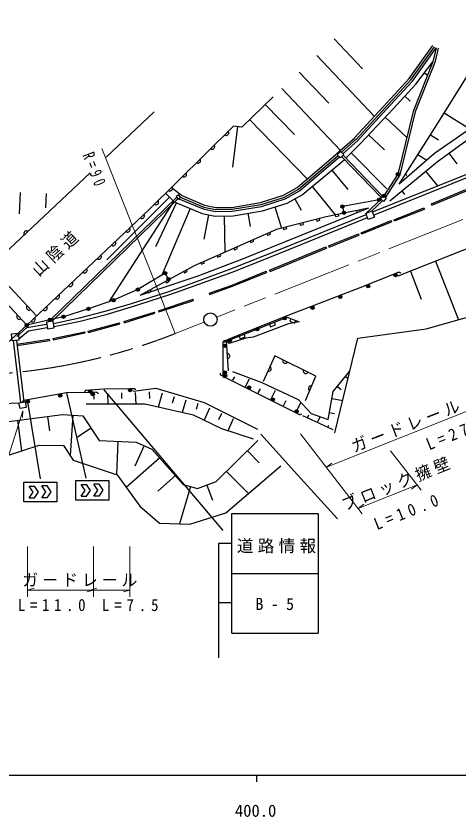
# Model space of a CAD drawing. Units: millimetres, scale not verified. Extents: x 40000 to 680000, y 20000 to 380000.
# Drawn here: x 431717 to 498508, y 198715 to 319388 of the extents above; entities that cross this region are included whole.
import ezdxf
from ezdxf.enums import TextEntityAlignment as Align

# ---------------------------------------------------------------- set-up
doc = ezdxf.new("R2010")
doc.units = ezdxf.units.MM
doc.header["$LTSCALE"] = 1000
doc.linetypes.add('CHAIN', pattern=[18.5, 12, -1.5, 3.5, -1.5])
for name, color, linetype, lineweight in [('M-BGD', 7, 'Continuous', 25), ('M-BMK', 2, 'CHAIN', 13), ('M-BMK-SRVR', 3, 'Continuous', 25), ('M-STR-HTXT', 7, 'Continuous', 13), ('M-STR-STRC', 7, 'Continuous', 25), ('M-TTL-BAND', 7, 'Continuous', 25)]:
    doc.layers.add(name, color=color, linetype=linetype, lineweight=lineweight)
doc.layers.add('M-BMK-HTXT', color=7, linetype='Continuous')
doc.styles.add('ＭＳ ゴシック', font='')
doc.styles.get('ＭＳ ゴシック').set_extended_font_data('MS Gothic')

msp = doc.modelspace()

# ---------------------------------------------------------------- linework, layer by layer
at = {"layer": 'M-BGD'}
for p, q in [((479703, 315943), (483960, 311446)), ((485455, 289873), (549286, 315479)), ((485642, 289409), (549472, 315015)), ((477066, 313448), (485753, 304271)), ((474430, 310952), (478860, 306271)), ((493289, 310815), (493755, 310464)), ((471793, 308456), (480627, 299124)), ((490332, 307300), (491130, 306564)), ((469299, 306067), (473712, 301520)), ((445333, 298100), (452560, 304952)), ((487390, 304141), (490642, 301072)), ((496271, 304784), (500123, 302374)), ((466947, 303784), (475634, 294834)), ((465135, 302724), (464353, 296641)), ((480774, 298853), (483002, 300830)), ((480992, 298645), (483201, 300606)), ((484887, 301489), (487265, 299245)), ((494200, 301498), (495414, 300725)), ((481438, 297990), (483636, 300164)), ((480828, 298188), (486777, 292055)), ((481035, 298406), (486992, 292264)), ((482245, 298788), (487646, 293327)), ((492311, 298529), (493642, 297682)), ((496998, 298739), (498187, 297098)), ((480854, 297413), (481225, 297779)), ((434228, 287571), (442881, 295775)), ((479354, 296177), (481762, 293251)), ((530971, 296602), (489278, 280204)), ((493462, 295992), (495267, 293809)), ((489291, 295565), (487175, 292276)), ((490422, 295560), (490644, 295419)), ((456611, 292386), (455131, 293548)), ((476353, 293707), (479863, 289442)), ((494349, 291090), (499563, 293245)), ((432337, 292779), (432215, 289595)), ((436254, 292628), (436172, 290505)), ((436933, 273597), (455909, 292061)), ((454871, 292096), (445400, 282642)), ((454321, 292647), (455420, 291545)), ((487175, 292276), (486448, 291697)), ((489876, 293028), (490305, 292509)), ((494426, 290906), (499639, 293060)), ((437142, 273382), (456118, 291846)), ((455528, 291476), (445694, 276317)), ((455913, 291274), (452733, 284606)), ((473733, 291842), (474699, 290125)), ((486448, 291697), (480933, 290679)), ((486794, 291775), (484566, 289714)), ((486998, 291555), (485326, 290008)), ((494426, 290906), (494349, 291090)), ((457978, 290381), (453708, 280331)), ((466672, 289673), (467018, 287653)), ((470740, 290631), (471741, 287411)), ((480933, 290679), (481153, 289741)), ((488725, 288699), (493231, 290493)), ((488799, 288513), (493305, 290307)), ((493231, 290493), (493305, 290307)), ((460749, 289434), (460051, 285779)), ((463105, 289271), (463205, 283811)), ((483769, 286735), (488259, 288565)), ((488259, 288565), (488334, 288380)), ((488799, 288513), (488725, 288699)), ((434228, 287571), (426392, 280297)), ((483844, 286550), (488334, 288380)), ((478849, 284750), (483348, 286566)), ((478923, 284565), (483423, 286380)), ((483348, 286566), (483423, 286380)), ((483844, 286550), (483769, 286735)), ((469950, 281107), (478454, 284606)), ((470026, 280922), (478530, 284421)), ((478454, 284606), (478530, 284421)), ((478923, 284565), (478849, 284750)), ((494963, 282440), (498425, 273638)), ((434792, 274207), (427888, 281628)), ((433334, 272790), (426392, 280297)), ((454200, 280625), (450094, 278175)), ((454714, 279729), (454200, 280625)), ((469425, 280929), (469500, 280743)), ((470026, 280922), (469950, 281107)), ((484267, 278750), (488862, 280588)), ((488862, 280588), (489326, 280773)), ((491173, 280949), (492830, 276736)), ((450094, 278175), (446436, 276572)), ((460848, 277628), (460915, 277440)), ((476820, 275857), (484267, 278750)), ((446436, 276572), (442645, 275268)), ((453191, 274995), (458422, 276735)), ((453254, 274805), (458485, 276545)), ((458485, 276545), (458422, 276735)), ((442645, 275268), (438862, 274089)), ((472984, 274430), (476820, 275857)), ((438862, 274089), (436831, 273632)), ((447956, 273346), (452601, 274795)), ((448016, 273155), (452661, 274604)), ((452661, 274604), (452601, 274795)), ((453191, 274995), (453254, 274805)), ((463843, 270743), (472984, 274430)), ((436831, 273632), (433334, 272790)), ((442598, 271917), (447334, 273183)), ((442649, 271723), (447386, 272990)), ((447386, 272990), (447334, 273183)), ((447956, 273346), (448016, 273155)), ((437290, 270793), (442075, 271829)), ((437333, 270597), (442117, 271633)), ((442075, 271829), (442117, 271633)), ((442649, 271723), (442598, 271917)), ((432428, 261183), (431327, 270515)), ((432924, 261241), (431823, 270574)), ((431857, 269957), (436719, 270709)), ((431888, 269759), (436750, 270511)), ((436719, 270709), (436750, 270511)), ((437290, 270793), (437333, 270597)), ((463379, 270556), (463843, 270743)), ((463749, 265935), (463472, 270381)), ((431857, 269957), (431888, 269759)), ((462971, 269707), (462970, 270207)), ((462974, 265700), (462971, 269707)), ((462974, 265200), (462974, 265700)), ((463161, 264980), (462714, 265204)), ((473901, 259590), (463161, 264980)), ((464427, 264519), (464688, 265035)), ((466333, 263557), (466918, 264715)), ((481405, 265069), (481782, 264760)), ((442405, 263031), (442903, 263069)), ((442903, 263069), (444920, 263223)), ((444920, 263223), (448903, 263283)), ((448903, 263283), (449402, 263291)), ((468238, 262594), (468563, 263237)), ((480175, 263570), (480725, 263119)), ((439325, 262615), (433453, 261568)), ((443288, 262687), (439325, 262615)), ((443788, 262696), (443288, 262687)), ((443401, 262429), (443431, 261681)), ((445501, 262515), (445566, 260934)), ((447602, 262601), (447636, 261768)), ((449703, 262688), (449775, 260934)), ((451804, 262774), (451845, 261769)), ((453749, 262556), (453142, 260474)), ((455539, 262035), (455250, 261045)), ((470144, 261632), (470856, 263043)), ((420536, 260613), (431977, 261098)), ((433453, 261568), (432961, 261480)), ((457329, 261513), (456782, 259637)), ((459118, 260992), (458856, 260093)), ((472049, 260670), (472437, 261438)), ((473955, 259707), (474686, 261155)), ((479364, 261763), (480982, 261463)), ((460906, 260323), (460067, 258484)), ((462693, 259508), (462265, 258569)), ((474348, 259365), (473901, 259590)), ((478972, 259648), (479723, 259509)), ((431945, 258475), (432539, 253892)), ((436465, 259060), (436747, 256890)), ((440271, 259248), (439858, 253191)), ((464480, 258692), (463659, 256894)), ((474907, 259226), (479469, 257090)), ((475668, 258870), (475863, 259286)), ((477188, 258158), (477593, 259021)), ((443047, 257280), (440993, 255924)), ((478709, 257446), (478859, 257766)), ((447051, 255313), (446861, 250302)), ((451021, 254681), (449650, 251573)), ((466601, 253873), (468368, 252086)), ((453392, 252819), (448347, 248371)), ((455746, 250149), (453112, 247827)), ((463475, 250781), (466774, 247445)), ((460506, 248709), (461355, 246444)), ((458012, 248498), (456385, 242894))]:
    msp.add_line(p, q, dxfattribs=at)
for points in [[(489478, 294076), (495144, 302982), (506419, 320999), (516939, 328403), (520077, 328345), (523326, 326485), (533996, 312102)], [(482759, 301012), (487686, 306376), (491015, 309953), (494567, 314941)], [(482980, 300809), (487905, 306172), (491248, 309763), (494812, 314767)], [(483201, 300606), (488125, 305967), (491481, 309573), (495056, 314593)], [(495056, 314593), (494556, 312497), (491612, 305027), (489291, 295565), (487175, 292276)], [(495348, 314524), (494843, 312407), (491899, 304936), (489570, 295445), (487427, 292114)], [(533996, 312102), (521656, 312936), (516538, 311537), (510230, 308591), (501847, 303568), (494804, 298688), (489478, 294076)], [(483636, 300164), (488642, 305467), (492022, 309133), (494556, 312497)], [(488083, 291546), (495255, 297474), (502229, 302531), (510714, 307936), (517572, 310900), (521757, 311946), (536984, 310900)], [(470475, 307208), (465771, 302643), (464499, 302806)], [(464499, 302806), (451801, 290258), (438836, 277965), (433334, 272790)], [(463156, 301479), (463246, 301433), (463337, 301410), (463450, 301410), (463540, 301432), (463631, 301476), (463722, 301566), (463768, 301657), (463791, 301747), (463792, 301860), (463770, 301951), (463725, 302042)], [(456611, 292386), (460127, 290892), (461839, 290546), (464273, 290563), (468604, 291275), (472064, 292388), (474133, 293546), (479888, 298457), (480605, 299104), (482803, 301055)], [(461040, 299388), (461130, 299342), (461220, 299319), (461333, 299318), (461424, 299340), (461515, 299385), (461606, 299475), (461652, 299565), (461675, 299656), (461676, 299769), (461653, 299859), (461609, 299950)], [(456256, 291851), (459950, 290315), (461781, 289945), (464324, 289964), (468745, 290690), (472305, 291835), (474478, 293051), (480487, 298180)], [(456371, 292128), (460038, 290604), (461810, 290246), (464299, 290264), (468674, 290983), (472184, 292112), (474305, 293298), (480268, 298388)], [(455635, 291406), (456191, 291141), (459766, 289622), (461732, 289246), (464477, 289296), (468867, 290049), (472613, 291213), (474852, 292472), (480854, 297413)], [(458924, 297296), (459014, 297251), (459104, 297227), (459217, 297227), (459308, 297249), (459399, 297294), (459490, 297384), (459536, 297474), (459559, 297564), (459559, 297677), (459537, 297768), (459493, 297859)], [(456807, 295205), (456898, 295159), (456988, 295136), (457101, 295135), (457192, 295157), (457282, 295202), (457374, 295292), (457419, 295382), (457442, 295473), (457443, 295586), (457421, 295676), (457376, 295767)], [(454691, 293113), (454781, 293068), (454872, 293045), (454985, 293044), (455076, 293066), (455166, 293111), (455257, 293201), (455303, 293291), (455326, 293381), (455327, 293494), (455305, 293585), (455260, 293676)], [(452575, 291022), (452665, 290976), (452756, 290953), (452869, 290952), (452959, 290975), (453050, 291019), (453141, 291109), (453187, 291199), (453210, 291290), (453211, 291403), (453189, 291494), (453144, 291584)], [(484889, 290464), (478492, 289125), (470985, 287220), (458557, 281775), (450409, 277273)], [(484889, 290464), (472323, 285350), (465717, 282723), (459130, 280211), (450409, 277273)], [(483045, 290078), (483096, 289833), (483585, 289936), (483534, 290180)], [(437347, 273086), (441288, 273913), (445157, 274914), (448999, 276039), (454744, 277895), (456613, 278542), (464121, 281277), (471581, 284239), (484516, 289496)], [(437450, 272596), (441402, 273426), (445290, 274432), (449146, 275561), (454907, 277423), (456780, 278071), (464299, 280810), (471767, 283776), (484705, 289033)], [(450431, 288958), (450520, 288910), (450610, 288885), (450723, 288882), (450814, 288902), (450906, 288945), (450999, 289033), (451046, 289123), (451071, 289213), (451074, 289326), (451054, 289417), (451011, 289508)], [(476999, 288746), (477060, 288503), (477545, 288626), (477484, 288869)], [(479847, 289408), (479898, 289164), (480387, 289266), (480336, 289511)], [(448270, 286909), (448359, 286862), (448449, 286836), (448562, 286833), (448653, 286854), (448745, 286897), (448838, 286985), (448885, 287074), (448910, 287164), (448913, 287277), (448893, 287368), (448850, 287460)], [(471994, 287476), (472056, 287233), (472540, 287356), (472479, 287599)], [(474497, 288111), (474558, 287868), (475043, 287991), (474981, 288234)], [(433542, 286934), (433453, 286983), (433363, 287009), (433250, 287013), (433159, 286994), (433067, 286952), (432973, 286865), (432924, 286776), (432898, 286686), (432894, 286573), (432913, 286482), (432955, 286390)], [(469514, 286575), (469614, 286346), (470072, 286546), (469972, 286775)], [(446109, 284860), (446198, 284813), (446288, 284788), (446401, 284785), (446492, 284805), (446584, 284848), (446677, 284936), (446724, 285025), (446749, 285115), (446752, 285228), (446732, 285319), (446689, 285411)], [(467028, 285486), (467128, 285257), (467586, 285458), (467486, 285687)], [(464542, 284397), (464642, 284168), (465100, 284369), (465000, 284598)], [(479801, 256596), (483257, 270861), (493552, 272258), (536155, 284318), (525051, 260934)], [(443948, 282812), (444037, 282764), (444127, 282739), (444240, 282736), (444331, 282756), (444423, 282799), (444516, 282887), (444563, 282976), (444588, 283066), (444592, 283179), (444571, 283270), (444528, 283362)], [(459571, 282219), (459671, 281990), (460129, 282191), (460029, 282420)], [(462056, 283308), (462157, 283079), (462615, 283280), (462514, 283509)], [(441787, 280763), (441876, 280715), (441966, 280690), (442079, 280687), (442170, 280707), (442262, 280750), (442355, 280838), (442403, 280928), (442428, 281017), (442431, 281130), (442410, 281222), (442368, 281313)], [(456980, 280904), (457101, 280685), (457539, 280927), (457418, 281146)], [(460848, 277628), (464294, 278852), (469425, 280929)], [(460915, 277440), (464365, 278665), (469500, 280743)], [(489326, 280773), (489400, 280803), (489450, 280812), (489517, 280807), (489566, 280794), (489608, 280768), (489658, 280723), (489686, 280680), (489697, 280652)], [(439626, 278714), (439715, 278666), (439805, 278641), (439918, 278638), (440009, 278659), (440101, 278701), (440194, 278789), (440242, 278879), (440267, 278969), (440270, 279082), (440249, 279173), (440207, 279264)], [(454264, 279403), (454385, 279184), (454823, 279426), (454702, 279645)], [(451548, 277902), (451669, 277683), (452107, 277925), (451986, 278144)], [(437628, 276828), (437717, 276780), (437806, 276755), (437920, 276751), (438011, 276771), (438103, 276814), (438196, 276901), (438244, 276991), (438269, 277080), (438273, 277193), (438253, 277285), (438210, 277376)], [(433369, 275737), (433320, 275648), (433294, 275558), (433290, 275445), (433310, 275354), (433352, 275262), (433439, 275168), (433528, 275119), (433617, 275094), (433730, 275090), (433821, 275109), (433914, 275151)], [(435794, 275103), (435883, 275055), (435973, 275030), (436086, 275026), (436177, 275046), (436269, 275089), (436362, 275176), (436410, 275266), (436435, 275355), (436439, 275468), (436419, 275560), (436376, 275651)], [(431905, 274335), (431857, 274246), (431831, 274156), (431826, 274043), (431845, 273952), (431887, 273860), (431974, 273766), (432062, 273717), (432152, 273691), (432265, 273686), (432356, 273706), (432449, 273747)], [(463472, 270381), (472595, 274004), (474419, 273293)], [(433334, 272790), (424397, 264667), (414598, 255900)], [(431822, 271105), (433358, 272439), (436332, 272955)], [(433960, 273378), (434049, 273330), (434139, 273305), (434252, 273301), (434343, 273321), (434435, 273364), (434528, 273451), (434576, 273540), (434601, 273630), (434605, 273743), (434585, 273834), (434542, 273926)], [(474419, 273293), (472806, 273017), (467470, 271020), (466377, 270874), (463849, 270066), (463472, 270381)], [(469943, 272950), (470091, 272579), (470834, 272874), (470686, 273246)], [(473135, 273794), (472989, 273421), (473735, 273130), (473880, 273503)], [(432150, 270728), (433580, 271970), (436418, 272462)], [(462970, 270207), (462970, 270287), (462980, 270337), (463010, 270397), (463040, 270437), (463080, 270467), (463140, 270497), (463190, 270507), (463220, 270507)], [(463195, 270212), (463180, 270249), (463176, 270312), (463185, 270369), (463213, 270435), (463248, 270481), (463305, 270526), (463379, 270556)], [(465381, 271139), (465529, 270767), (466273, 271063), (466125, 271434)], [(463636, 267759), (463729, 267797), (463806, 267850), (463881, 267934), (463924, 268017), (463950, 268115), (463942, 268243), (463904, 268337), (463851, 268414), (463767, 268488), (463684, 268531), (463586, 268557)], [(475369, 261478), (476928, 265116), (470750, 268176), (468960, 264307)], [(471936, 267588), (471922, 267488), (471930, 267395), (471966, 267288), (472016, 267209), (472088, 267138), (472203, 267081), (472303, 267067), (472396, 267075), (472503, 267111), (472582, 267162), (472653, 267233)], [(462714, 265204), (462642, 265240), (462602, 265271), (462562, 265325), (462540, 265370), (462531, 265419), (462531, 265486), (462544, 265535), (462558, 265562)], [(464341, 265809), (468787, 264192), (474272, 261593), (476235, 259515), (478776, 258591)], [(469687, 265879), (469788, 265867), (469880, 265877), (469987, 265916), (470064, 265969), (470133, 266042), (470187, 266159), (470198, 266259), (470188, 266352), (470149, 266458), (470097, 266535), (470023, 266605)], [(475025, 266058), (475011, 265958), (475019, 265865), (475055, 265758), (475105, 265679), (475177, 265608), (475292, 265551), (475392, 265537), (475485, 265545), (475592, 265581), (475671, 265631), (475742, 265703)], [(478776, 258591), (479560, 262820), (482021, 265819)], [(463224, 264900), (463184, 264900), (463124, 264920), (463074, 264950), (463024, 265000), (462994, 265050), (462974, 265120), (462974, 265200)], [(449366, 262891), (452821, 263328), (460103, 261141), (468106, 257152)], [(449402, 263291), (449482, 263292), (449533, 263283), (449593, 263253), (449633, 263224), (449664, 263185), (449695, 263125), (449706, 263075), (449706, 263045)], [(476306, 263664), (476206, 263673), (476113, 263660), (476008, 263618), (475932, 263564), (475865, 263488), (475815, 263370), (475806, 263269), (475819, 263177), (475861, 263072), (475916, 262996), (475991, 262929)], [(442125, 262759), (442122, 262799), (442137, 262861), (442163, 262913), (442209, 262966), (442257, 263000), (442325, 263025), (442405, 263031)], [(443788, 262696), (443868, 262697), (443918, 262688), (443978, 262659), (444019, 262630), (444049, 262590), (444081, 262531), (444091, 262481), (444092, 262451)], [(432709, 261181), (432702, 261221), (432711, 261283), (432732, 261338), (432773, 261396), (432817, 261434), (432882, 261466), (432961, 261480)], [(467541, 255640), (462761, 257184), (458496, 259243), (451143, 260934), (442319, 260934)], [(474728, 259454), (474710, 259419), (474665, 259374), (474616, 259343), (474549, 259320), (474491, 259316), (474419, 259330), (474348, 259365)], [(425165, 257597), (438726, 259353), (441817, 259142), (444276, 255419), (449827, 255208), (452216, 254154), (456923, 248814), (459101, 248182), (461912, 249236), (468165, 255419)], [(468644, 256375), (474159, 250272), (480169, 243654)], [(406949, 248728), (410185, 248066), (418200, 249389), (427759, 252331), (435186, 254757), (438863, 254684), (440333, 252478), (446951, 250272), (450408, 245566), (453349, 242992), (457908, 242845), (463349, 244536), (471659, 251595)]]:
    msp.add_lwpolyline(points, dxfattribs=at)
for points in [[(480662, 298013), (480159, 298491), (480631, 298988), (481134, 298511)], [(456207, 292436), (455864, 292135), (456151, 291809), (456494, 292110)], [(487139, 291464), (486644, 291911), (487057, 292368), (487552, 291922)], [(484818, 288718), (484441, 289650), (485390, 290034), (485767, 289102)], [(436483, 272251), (437477, 272427), (437300, 273422), (436306, 273245)], [(431113, 270471), (431025, 271494), (432075, 271584), (432163, 270561)], [(433250, 260407), (432326, 260235), (432168, 261089), (433091, 261260)]]:
    msp.add_lwpolyline(points, close=True, dxfattribs=at)
for centre, radius in [((489291, 295565), 250), ((489291, 295565), 220), ((489291, 295565), 190), ((489291, 295565), 160), ((489291, 295565), 130), ((489291, 295565), 100), ((489291, 295565), 70), ((489291, 295565), 40), ((489291, 295565), 10), ((487175, 292276), 250), ((487175, 292276), 220), ((487175, 292276), 190), ((487175, 292276), 160), ((487175, 292276), 130), ((487175, 292276), 100), ((487175, 292276), 70), ((487175, 292276), 40), ((487175, 292276), 10), ((480933, 290679), 250), ((480933, 290679), 220), ((480933, 290679), 190), ((480933, 290679), 160), ((486448, 291697), 250), ((486448, 291697), 220), ((486448, 291697), 190), ((486448, 291697), 160), ((486448, 291697), 130), ((486448, 291697), 100), ((486448, 291697), 70), ((486448, 291697), 40), ((486448, 291697), 10), ((480933, 290679), 130), ((480933, 290679), 100), ((480933, 290679), 70), ((480933, 290679), 40), ((481153, 289741), 250), ((480933, 290679), 10), ((481153, 289741), 220), ((481153, 289741), 190), ((481153, 289741), 160), ((481153, 289741), 130), ((481153, 289741), 100), ((481153, 289741), 70), ((481153, 289741), 40), ((481153, 289741), 10), ((454200, 280625), 250), ((454200, 280625), 220), ((454200, 280625), 190), ((454200, 280625), 160), ((454200, 280625), 130), ((454200, 280625), 100), ((454200, 280625), 70), ((454200, 280625), 40), ((454200, 280625), 10), ((454714, 279729), 250), ((488955, 280355), 250), ((488955, 280355), 150), ((488955, 280355), 50), ((454714, 279729), 220), ((454714, 279729), 190), ((454714, 279729), 160), ((454714, 279729), 130), ((454714, 279729), 100), ((454714, 279729), 70), ((454714, 279729), 40), ((454714, 279729), 10), ((484794, 278692), 250), ((484794, 278692), 150), ((450094, 278175), 250), ((450094, 278175), 220), ((450094, 278175), 190), ((450094, 278175), 160), ((450094, 278175), 130), ((450094, 278175), 100), ((450094, 278175), 70), ((450094, 278175), 40), ((450094, 278175), 10), ((484794, 278692), 50), ((446436, 276572), 250), ((446436, 276572), 220), ((446436, 276572), 190), ((446436, 276572), 160), ((446436, 276572), 130), ((446436, 276572), 100), ((446436, 276572), 70), ((446436, 276572), 40), ((446436, 276572), 10), ((480616, 277063), 250), ((480616, 277063), 150), ((480616, 277063), 50), ((442645, 275268), 250), ((442645, 275268), 220), ((442645, 275268), 190), ((442645, 275268), 160), ((442645, 275268), 130), ((442645, 275268), 100), ((442645, 275268), 70), ((442645, 275268), 40), ((442645, 275268), 10), ((476433, 275446), 250), ((476433, 275446), 150), ((476433, 275446), 50), ((438862, 274089), 250), ((438862, 274089), 220), ((438862, 274089), 190), ((438862, 274089), 160), ((438862, 274089), 130), ((438862, 274089), 100), ((438862, 274089), 70), ((438862, 274089), 40), ((438862, 274089), 10), ((472248, 273864), 250), ((472248, 273864), 150), ((433334, 272790), 250), ((433334, 272790), 220), ((433334, 272790), 190), ((433334, 272790), 160), ((433334, 272790), 130), ((433334, 272790), 100), ((433334, 272790), 70), ((433334, 272790), 40), ((433334, 272790), 10), ((436831, 273632), 250), ((436831, 273632), 220), ((436831, 273632), 190), ((436831, 273632), 160), ((436831, 273632), 130), ((436831, 273632), 100), ((436831, 273632), 70), ((436831, 273632), 40), ((436831, 273632), 10), ((472248, 273864), 50), ((468092, 272187), 250), ((468092, 272187), 150), ((468092, 272187), 50), ((463937, 270511), 250), ((463937, 270511), 150), ((463937, 270511), 50), ((463221, 269707), 250), ((463221, 269707), 150), ((463221, 269707), 50), ((463224, 265700), 250), ((463224, 265700), 150), ((463224, 265700), 50), ((463273, 265203), 250), ((463273, 265203), 150), ((463273, 265203), 50), ((442922, 262820), 250), ((448906, 263033), 250), ((448906, 263033), 150), ((448906, 263033), 50), ((466853, 263406), 250), ((466853, 263406), 150), ((466853, 263406), 50), ((438384, 262194), 250), ((438384, 262194), 150), ((438384, 262194), 50), ((442922, 262820), 150), ((442922, 262820), 50), ((443292, 262437), 250), ((443292, 262437), 150), ((443292, 262437), 50), ((433497, 261322), 250), ((433497, 261322), 150), ((433497, 261322), 50), ((470433, 261610), 250), ((470433, 261610), 150), ((470433, 261610), 50), ((474013, 259813), 250), ((474013, 259813), 150), ((474013, 259813), 50)]:
    msp.add_circle(centre, radius, dxfattribs=at)
at = {"layer": 'M-BMK'}
for p, q in [((550709, 309145), (461998, 274029)), ((460177, 273308), (455714, 271542))]:
    msp.add_line(p, q, dxfattribs=at)
msp.add_arc((422589, 355224), 90000, 252.88531, 291.59602, dxfattribs=at)
at = {"layer": 'M-BMK-SRVR'}
msp.add_circle((461033, 273647), 1000, dxfattribs=at)
at = {"layer": 'M-STR-HTXT'}
for p, q in [((455714, 271542), (444672, 299436)), ((478513, 251409), (503689, 261463)), ((432723, 259920), (432686, 258883)), ((474635, 256416), (483932, 244409)), ((492806, 247953), (488200, 253902)), ((478513, 251409), (479337, 252040)), ((483320, 245200), (492194, 248744)), ((492194, 248744), (491369, 248113)), ((483320, 245200), (484145, 245831)), ((433453, 239485), (433453, 231904)), ((443401, 231904), (443401, 239485)), ((448903, 231904), (448903, 239485)), ((433453, 232904), (434453, 233184)), ((433453, 232904), (443401, 232904)), ((443401, 232904), (442401, 232624)), ((442903, 232904), (443903, 233184)), ((442903, 232904), (448903, 232904)), ((448903, 232904), (447903, 232624))]:
    msp.add_line(p, q, dxfattribs=at)
msp.add_lwpolyline([(432723, 259920), (428000, 245136), (408350, 245136)], dxfattribs=at)
at = {"layer": 'M-STR-STRC'}
for p, q in [((444965, 263073), (462891, 241880)), ((439325, 262615), (442258, 249753)), ((435410, 249665), (433453, 261568)), ((441566, 248827), (442366, 248827)), ((433720, 248576), (434520, 248576)), ((436408, 246781), (437008, 247681)), ((444254, 247032), (444854, 247932)), ((433720, 246776), (434520, 246776)), ((436408, 246781), (435608, 246781)), ((441566, 247027), (442366, 247027)), ((444254, 247032), (443454, 247032)), ((464265, 235418), (477265, 235418)), ((464265, 230985), (462265, 230985)), ((464265, 226418), (477265, 226418))]:
    msp.add_line(p, q, dxfattribs=at)
for points in [[(437883, 246180), (432883, 246180), (432883, 249180), (437883, 249180)], [(445728, 246431), (440728, 246431), (440728, 249431), (445728, 249431)]]:
    msp.add_lwpolyline(points, close=True, dxfattribs=at)
for points in [[(441566, 247027), (442166, 247927), (441566, 248827)], [(442366, 247027), (442966, 247927), (442366, 248827)], [(443454, 247032), (444054, 247932), (443454, 248832)], [(444854, 247932), (444254, 248832), (443454, 248832)], [(433720, 246776), (434320, 247676), (433720, 248576)], [(434520, 246776), (435120, 247676), (434520, 248576)], [(435608, 246781), (436208, 247681), (435608, 248581)], [(437008, 247681), (436408, 248581), (435608, 248581)], [(464265, 226418), (464265, 235418), (464265, 244418), (477265, 244418), (477265, 226418)], [(464265, 239934), (462265, 239934), (462265, 222706)]]:
    msp.add_lwpolyline(points, dxfattribs=at)
at = {"layer": 'M-TTL-BAND'}
for p, q in [((40000, 205000), (579000, 205000)), ((468000, 205000), (468000, 204000))]:
    msp.add_line(p, q, dxfattribs=at)

# ---------------------------------------------------------------- texts
at = {"layer": 'M-BMK-HTXT', "insert": (435285, 279893), "char_height": 1833, "attachment_point": 7, "rotation": 43.1, "style": 'ＭＳ ゴシック'}
msp.add_mtext('\\T1.27;\\W0.95;山陰道', dxfattribs=at)
at = {"layer": 'M-STR-HTXT', "char_height": 1833, "attachment_point": 7, "style": 'ＭＳ ゴシック'}
for s, insert, rotation in [('\\T1.65;\\W0.7;R=90', (441697, 298418), 291.6), ('\\T1.26;\\W0.95;ガードレール', (482745, 253505), 21.4), ('\\T1.62;\\W0.9;L=27.0', (494020, 253919), 21.8), ('\\T1.26;\\W0.95;ブロック擁壁', (481336, 244634), 21.9), ('\\T1.62;\\W0.9;L=10.0', (486144, 241898), 21.8)]:
    msp.add_mtext(s, dxfattribs=dict(at, insert=insert, rotation=rotation))
for s, insert in [('\\T1.26;\\W0.95;ガードレール', (432679, 233404)), ('\\T1.62;\\W0.9;L=11.0', (431993, 229710)), ('\\T1.65;\\W0.9;L=7.5', (444673, 229710))]:
    msp.add_mtext(s, dxfattribs=dict(at, insert=insert))
at = {"layer": 'M-STR-STRC', "char_height": 1833, "attachment_point": 7, "style": 'ＭＳ ゴシック'}
for s, insert in [('\\T1.26;道路情報', (465015, 238442)), ('\\T1.95;\\W0.95;B-5', (467828, 229867))]:
    msp.add_mtext(s, dxfattribs=dict(at, insert=insert))
at = {"layer": 'M-TTL-BAND', "style": 'ＭＳ ゴシック'}
msp.add_text('400.0', height=1833, dxfattribs=at).set_placement((467844, 198195), align=Align.BOTTOM_CENTER)

doc.saveas('drawing.dxf')
